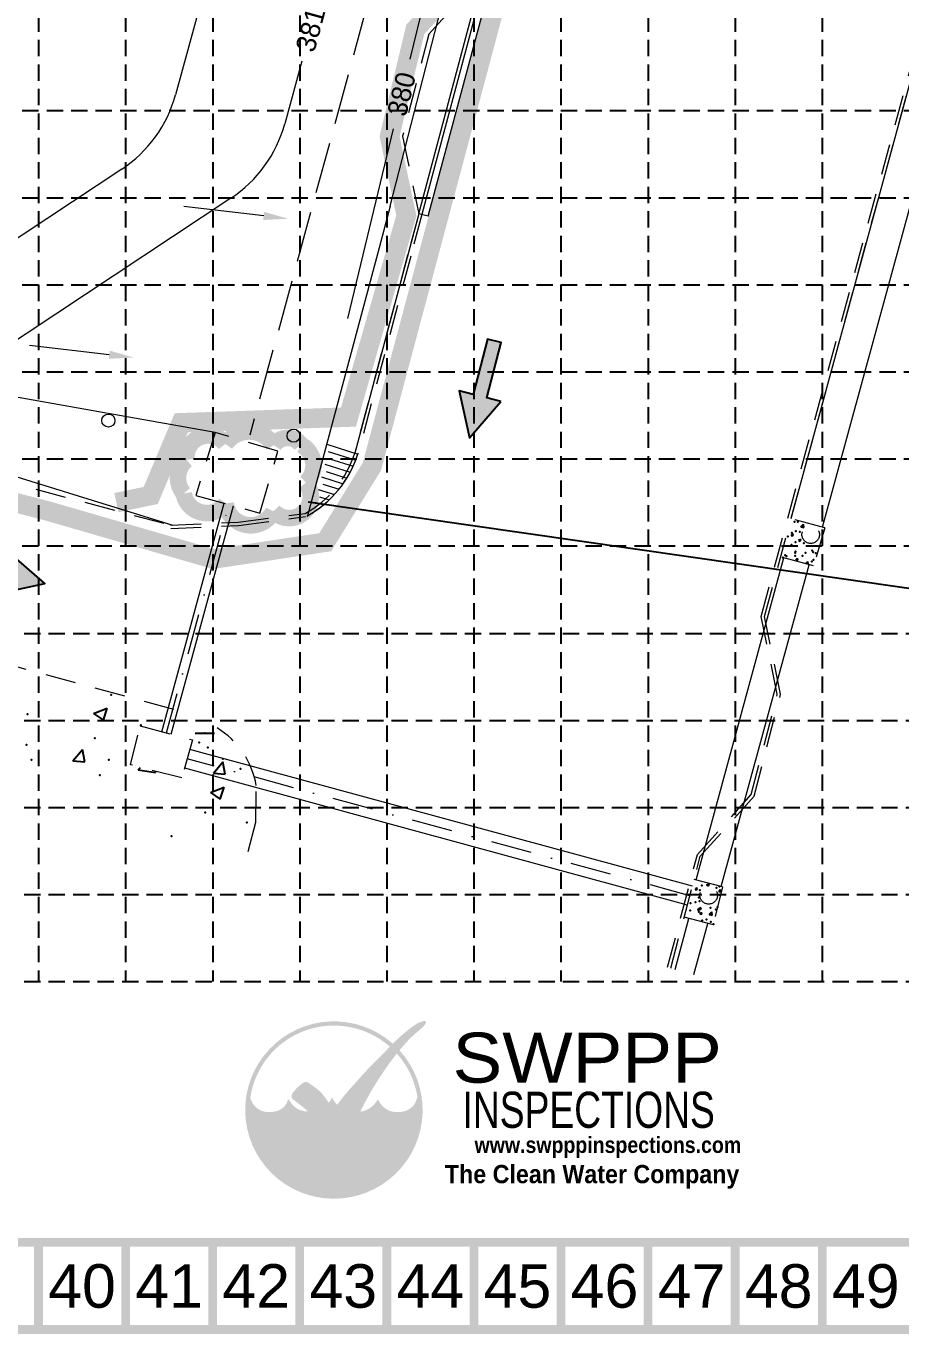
# Model space of a CAD drawing. Header units: feet. Extents: x 3681 to 4536, y 5858 to 6393.
# Drawn here: x 4213.2 to 4347.1, y 5858.1 to 6058.4 of the extents above; entities that cross this region are included whole.
import ezdxf
from ezdxf.enums import TextEntityAlignment as Align

# ---------------------------------------------------------------- set-up
doc = ezdxf.new("R2010")
doc.units = ezdxf.units.FT
doc.header["$MEASUREMENT"] = 0
for name, pattern in [('DGN Style 2', [7.80286178864948, 4.681717073189688, -3.121144715459792]), ('DGN Style 3', [10.924006504109272, 7.80286178864948, -3.121144715459792]), ('DGN Style 4', [12.492381723627817, 6.242289430919584, -3.121144715459792, 0.00780286178864948, -3.121144715459792]), ('HIDDEN', [0.375, 0.25, -0.125])]:
    doc.linetypes.add(name, pattern=pattern)
doc.layers.get('0').update_dxf_attribs({"lineweight": 0})
for name, color, linetype in [('arrrrrows', 252, 'Continuous'), ('BASE', 7, 'Continuous'), ('GRID', 254, 'HIDDEN'), ('LEGEND', 7, 'Continuous'), ('LOGO', 7, 'Continuous'), ('SILT FENCE', 200, 'Continuous')]:
    doc.layers.add(name, color=color, linetype=linetype)
for name, color, linetype, lineweight in [('Level 25', 7, 'Continuous', 0), ('Level 35', 7, 'Continuous', 0), ('Level 38', 7, 'Continuous', 0), ('Level 41', 7, 'Continuous', 0), ('LIMITS OF DISTURBANCE', 1, 'HIDDEN', 50), ('PC', 7, 'Continuous', 0), ('Proposed Contour Numbers', 7, 'Continuous', 0)]:
    doc.layers.add(name, color=color, linetype=linetype, lineweight=lineweight)
doc.styles.add('LOGO', font='', dxfattribs={"height": 25})
doc.styles.add('LOGO1', font='Rockeb.TTF', dxfattribs={"height": 25})
doc.styles.get("Standard").update_dxf_attribs({"font": 'ARIAL.TTF'})
doc.styles.add('Style-ENGINEERING', font='ENGINEERING.shx')
doc.styles.get('LOGO').set_extended_font_data('Rockwell', bold=True)

# ---------------------------------------------------------------- blocks, each defined once
blk = doc.blocks.new('A$C2CE27EB8')
at = {"layer": 'LOGO'}
h = blk.add_hatch(color=170, dxfattribs=at)
h.paths.add_polyline_path([(95.20861992706568, 59.81504070363519), (94.07369334172563, 60.98606272476661), (93.20989105467106, 61.99215020426902), (92.49474907468993, 62.93758486212084), (91.72606123329751, 64.11046033804814), (90.8898744552971, 65.57149512770093), (90.18182207053769, 66.94957151933932), (89.70416383342445, 67.91791408138363), (89.2234458290086, 68.92804492751497), (88.74702742547879, 69.9627933071099), (88.2822679910164, 71.00498846953622), (87.61511127851418, 72.55032519594693), (86.86670594156385, 74.41317764647602), (86.32491196267847, 75.8464669364829), (85.99417947002121, 76.7368961377664), (85.66793594230376, 77.62104547618901), (85.33886935236933, 78.50836135363193), (84.99966767295837, 79.40829017150634), (84.6430188769341, 80.33027833144138), (84.262821712392, 81.28146670362446), (83.85781802847987, 82.25977403249851), (83.42796044962097, 83.26081353123323), (82.97320160024219, 84.28019841286459), (82.49349410477816, 85.31354189049728), (81.98879058765306, 86.35645717721388), (81.45904367329786, 87.40455748609156), (80.90420598614173, 88.45345603023168), (80.32494880105287, 89.49856265825804), (79.72481799463594, 90.53447376130839), (79.1080780939842, 91.55558236594493), (78.47899362613998, 92.55628149887036), (77.84182911815833, 93.53096418669418), (77.20084909709203, 94.47402345611931), (76.56031809001661, 95.37985233372979), (75.9245006239803, 96.24284384621546), (75.29600721908173, 97.05951900913624), (74.67083236753024, 97.83491079374062), (74.04331655460737, 98.57618016014737), (73.40780026553784, 99.29048806855747), (72.75862398560503, 99.98499547911558), (72.1793484526429, 100.575858404515), (70.47289153210977, 100.568494646894), (68.5134819731129, 100.7704809104139), (66.91230834093403, 101.0750802794083), (65.81135303921337, 101.3341426457597), (64.71119866818253, 101.6476739509093), (63.63140311866027, 102.0156544650441), (62.05915515635797, 102.6424066675763), (60.07842272753896, 103.6699068674942), (58.25412977444239, 104.8564421282678), (56.63927229824913, 106.1541399392996), (55.21113329124228, 107.5514634970574), (53.97079602145686, 108.9689733489607), (52.91890984247175, 110.3178684588513), (52.07066288076476, 111.4855240149183), (51.38027484900749, 112.4564972889519), (51.03586780325031, 112.9376586029764), (50.72603403934727, 113.3605683685873), (50.44960616934668, 113.7204598281415), (50.20541680528731, 114.0125662240083), (49.99229855917338, 114.2321207985856), (49.809084043035, 114.3743567942487), (49.65391661365402, 114.4363274124933), (49.5221826068655, 114.4223656912385), (49.40857910325803, 114.3386246275119), (49.30780318342613, 114.1912572183365), (49.21455192796157, 113.9864164607432), (49.12352241745702, 113.7302553517541), (49.02941173250611, 113.4289268883987), (48.7759250414806, 112.5872023006982), (48.35059710869564, 111.3747263117334), (47.81714754202221, 110.2006988721537), (47.25892343048372, 109.1884784835494), (46.55964948912333, 108.1414053056127), (45.72698798959345, 107.0905348426951), (44.76604950624051, 106.058711746556), (43.68763672331033, 105.0730208157835), (42.48594105192342, 104.1387759535801), (41.18542137938994, 103.2746727304831), (39.80829360155622, 102.4956993653346), (38.37276280240076, 101.8144041642818), (36.89372032717574, 101.2438215045376), (35.33215200635232, 100.7776745677445), (33.65324493998332, 100.4122832231673), (31.82326734897742, 100.1443318105237), (29.82933389825894, 99.97223701926293), (27.76356815858026, 99.90422111723626), (25.71343668541022, 99.9471702578877), (23.77369154148118, 100.1070107251569), (21.98613133873914, 100.3918615830386), (20.3052719441971, 100.8156811456773), (18.68793543115953, 101.3918767572854), (17.07718847034903, 102.1399782903061), (15.46496805492279, 103.063576776523), (13.87120707690201, 104.1648637786191), (12.31774657481537, 105.4466015168376), (11.21002844370878, 106.5353245398866), (10.48556118833039, 107.3169003419497), (9.779946300448046, 108.1706879763211), (9.091635901870632, 109.1230325883329), (8.419082114381581, 110.2002793233679), (7.760737059771145, 111.428773326764), (7.115052859830939, 112.8348597438835), (6.480481636358491, 114.4448837200978), (5.855475511144959, 116.2851904007404, -0.5957293136125847), (166.6438216678439, 175.1367396979603), (167.9164323571008, 176.4356777410292), (168.9552358324404, 177.4869522000387), (170.0442564355926, 178.5779183185913, 37.93689005444305), (177.7058289826232, 171.0134741280829), (177.2714863263222, 170.491520946182), (176.3860161327716, 169.4146911069757), (175.4925541365715, 168.3141704989392), (174.6195357378247, 167.2244648089894, -0.1464490997537612), (198.4423599902821, 116.7301987880822), (198.0176922042765, 115.7411114493343), (197.6390368664142, 114.8180767077698), (197.2973744290111, 113.9565475623908), (196.9836853443626, 113.1519770121961), (196.5048014217077, 111.9298741414269), (195.9662184486442, 110.6758833059893), (195.3706916403876, 109.5381506272637), (194.6864941170138, 108.4816282985394), (193.9294514483781, 107.514287467796), (193.0950177334735, 106.606665741424), (192.1685963037035, 105.7215574019913), (191.1782398544647, 104.8803513496532), (190.1223148246545, 104.0835077173409), (189.009535408286, 103.3412741931452), (187.8495382998963, 102.6642404088408), (186.6415396046427, 102.0551571374424), (185.3867635519919, 101.5172422900283), (184.0864722830388, 101.0534494695478), (182.7449008752624, 100.6669801713075), (181.3564076434127, 100.3528907665657), (179.9364145249151, 100.1097636108741), (178.4903952459654, 99.93386345252702), (177.0186155145661, 99.82210335118782), (175.5426365566786, 99.78186704733241), (174.031062877385, 99.82100725639805), (172.4700050797078, 99.94879829555953), (170.8430124940019, 100.1751302947019), (169.1817513800052, 100.5059694411499), (167.5241041564564, 100.9472150835429), (165.9116581873923, 101.5036779997162), (164.3900492679395, 102.1764073333478), (162.9360756016436, 102.979030075971), (161.5475284874551, 103.9078889100349), (160.2105312116923, 104.9643755479361), (158.9099179795721, 106.1508139649586), (157.6688019462313, 107.4335286180835), (156.532737559502, 108.7566013178192), (155.5502930276703, 110.0583187377083), (154.7902080806239, 111.2345821460882), (154.2711876837807, 112.1398100411299), (153.9890702645257, 112.643823941767), (153.7366072574864, 113.0898248267713), (153.5088910579143, 113.4681090821376), (153.3010140611868, 113.7689730935002), (153.1080686626506, 113.9827132465999), (152.9255649298175, 114.1028256868893), (152.7506836188218, 114.1356055987507), (152.5810231579549, 114.0905479262927), (152.4141819755091, 113.9771476136279), (152.2477584997741, 113.804899604862), (152.0793511590464, 113.5832988441151), (151.9065583816141, 113.3218402754917), (151.7269785957583, 113.0300188430963), (151.538262428739, 112.7159904591367), (151.0549735276804, 111.9102342573232), (150.3624256347553, 110.8338517756439), (149.4575666021706, 109.6161752978375), (148.4975178456043, 108.5235431732789), (147.6236546356345, 107.6299207571), (146.65649223733, 106.7420057109738), (145.6029140320798, 105.8771291933182), (144.4470948580356, 105.0280235610048), (143.1828379578683, 104.1927524228066), (141.7750791716262, 103.3511755922696), (140.2065048930954, 102.5025607768547), (138.4577538122303, 101.7272413704164), (136.8506304059351, 101.2070239784409), (135.5951448572137, 100.8721417295218), (134.1745706367819, 100.5674157436836), (132.6348719967255, 100.3092029401128), (132.2787053165912, 99.4353157435321), (131.88292379207, 98.44098954822562), (131.436158300397, 97.30235522594432), (130.9413036668916, 96.028291063869), (130.4051125172691, 94.63657819342075), (129.8343374772185, 93.14499774585897), (129.2357311724541, 91.57133085274347), (128.616046228713, 89.93335864561686), (127.9820352716497, 88.24886225548812), (127.3404509269462, 86.53562281396466), (126.6978120755766, 84.81106276652054), (126.0597026190349, 83.09116981411353), (125.4314727141023, 81.39157297152735), (124.8184725175361, 79.72790125412973), (124.2260521861085, 78.11578367670768), (123.6595618765655, 76.57084925430365), (123.1243517456637, 75.10872700191669), (122.6257719501591, 73.74504593454787), (122.1670180661931, 72.4912172257408), (121.7426673474647, 71.34178068328151), (121.3451424670147, 70.2870582734322), (120.7639613101292, 68.7972390352545), (120.0496546642535, 67.16443784493822), (119.3123976078982, 65.74425945314022), (118.4949972512859, 64.4425841870924), (117.6221654546198, 63.26282337223995), (116.7140398665915, 62.19287788736153), (115.7617503166903, 61.1884766994383), (114.8164658908545, 60.28331490911057), (113.8565050157094, 59.46382836381633), (112.8669251126407, 58.726997597013), (111.8483876441574, 58.08134185319261), (110.7803966892893, 57.5146939833146), (109.6942649706234, 57.03167218316173), (108.3571767009726, 56.5362396645088), (106.8038728609677, 56.11730793186723), (105.3904011952773, 55.90186672742789), (104.0637420359526, 55.89150274348412), (102.7869401917023, 56.08436781328317), (101.5312572783423, 56.42565553995701), (100.0462058634612, 56.9279379650402), (98.75863792865448, 57.42650168806108), (97.4881895509534, 58.05381253724374), (96.33020872727593, 58.83565389332148)])
h.paths.add_polyline_path([(103.1600825765486, 111.2688724897855), (101.2154833940272, 114.6768879966677), (100.0487132690682, 117.1282727373818), (99.36062895480563, 115.3943663291249), (97.4758566524165, 112.2853005655869), (95.97351852070824, 110.5884500736595), (96.15217366016395, 110.2920965639929), (96.45558665199042, 109.790587985556), (96.73902394676315, 109.3293376317462), (97.00495446489822, 108.9095790388334), (97.25584712671025, 108.5325457432701), (97.49407733102453, 108.1986115439731), (97.72164639045786, 107.9047112898745), (97.94046209611952, 107.6469200924558), (98.15243223908965, 107.4213130631802), (98.35946461048388, 107.2239653134973), (98.56346700138192, 107.050951954895), (98.76634720286393, 106.8983480988292), (98.97001300605007, 106.7622288567563), (99.1760168276387, 106.6392300368059), (99.3844895868765, 106.5282302336823), (99.59520682855873, 106.4286687387687), (99.80794409755981, 106.3399848434253), (100.0224769387137, 106.2616178390145), (100.2385808968711, 106.1930070169184), (100.4560315168596, 106.1335916685014), (100.6746043435305, 106.0828110851241), (100.8939627027735, 106.0402353894937), (101.1133210447529, 106.0059580296204), (101.3317816006434, 105.9802032848547), (101.5484466016696, 105.9631954345359), (101.7624182790241, 105.9551587580121), (101.9727988638806, 105.9563175346273), (102.1786905874769, 105.9668960437255), (102.3791956810087, 105.9871185646529), (102.5737717413913, 106.0171719968607), (102.763297828531, 106.0570937202438), (102.9490083680571, 106.1068837348062), (103.1321377855493, 106.166542040535), (103.3139205066541, 106.2360686374378), (103.4955909569753, 106.3154635255155), (103.6783835621486, 106.4047267047602), (103.8635327478073, 106.5038581751901), (104.0520110953316, 106.6129513882249), (104.2437438094162, 106.732473601071), (104.4383942504728, 106.8629855223295), (104.6356257790135, 107.0050478606819), (104.8351017554637, 107.1592213247261), (105.0364855402786, 107.3260666231025), (105.2394404939196, 107.5061444644339), (105.4436299768531, 107.7000155573616), (105.6491101215847, 107.9084835780831), (105.8575081488007, 108.1333240731384), (105.9954415665334, 108.290586631517), (104.5661867606514, 109.5050753134587)], flags=17)
blk.add_hatch(color=240, dxfattribs=at).paths.add_polyline_path([(187.7048146419793, 194.509524663102), (189.7804245014636, 196.0903705584786), (191.5485997498718, 197.4081922000894), (193.0439611310462, 198.4933234566121), (194.3011293888294, 199.376098196725), (195.3547252670651, 200.0868502891097), (196.2393695095943, 200.6559136024433), (196.9896828602618, 201.1136220054067), (197.6402860629082, 201.4903093666757), (198.2213483574646, 201.8122912012677), (198.7452329682078, 202.0898096095315), (199.2198516155022, 202.3290883381529), (199.6531160197114, 202.5363511338161), (200.0529379012, 202.7178217432062), (200.4272289803316, 202.8797239130079), (200.7839009774702, 203.0282813899074), (201.1308656129804, 203.1697179205895), (201.4744167308991, 203.3090143729356), (201.8143766699554, 203.4461800996215), (202.1489498925498, 203.5799815745193), (202.4763408610866, 203.7091852715018), (202.7947540379664, 203.8325576644415), (203.1023938855919, 203.9488652272111), (203.3974648663643, 204.0568744336821), (203.6781714426857, 204.1553517577282), (203.9432791831773, 204.2433627106362), (204.1937980813377, 204.321168953354), (204.4312992368846, 204.3893311842434), (204.657353749536, 204.448410101666), (204.8735327190097, 204.4989664039839), (205.0814072450221, 204.5415607895604), (205.2825484272926, 204.5767539567568), (205.4785273655375, 204.6051066039339), (205.6705410848235, 204.62712335962), (205.8582903116062, 204.6430845729951), (206.0411016976886, 204.6532145234042), (206.2183018948745, 204.6577374901916), (206.3892175549672, 204.6568777527034), (206.5531753297714, 204.6508595902834), (206.7095018710897, 204.6399072822761), (206.8575238307253, 204.6242451080276), (206.996698791218, 204.6040412770457), (207.1270080580503, 204.5792397194941), (207.2485638674389, 204.5497282957007), (207.361478455603, 204.5153948659936), (207.46586405876, 204.4761272906997), (207.5618329131275, 204.4318134301458), (207.6494972549244, 204.3823411446612), (207.7289693203675, 204.3275982945726), (207.8003987519887, 204.2674166686598), (207.8640848175728, 204.2014037695111), (207.9203641912172, 204.1291110281689), (207.9695735470218, 204.0500898756736), (208.0120495590836, 203.9638917430656), (208.0481289015006, 203.8700680613873), (208.0781482483717, 203.7681702616798), (208.1024442737958, 203.6577497749824), (208.1212040208557, 203.5386383866536), (208.1340160085883, 203.4117892993125), (208.1403191250142, 203.2784360698935), (208.1395522581543, 203.1398122553326), (208.1311542960311, 202.9971514125644), (208.1145641266658, 202.8516870985238), (208.0892206380786, 202.704652870146), (208.0545627182923, 202.5572822843654), (208.0100479556054, 202.4102295029647), (207.9552087394241, 202.2618311071102), (207.8895961594326, 202.1098442828156), (207.8127613053139, 201.9520262160919), (207.7242552667531, 201.786134092955), (207.6236291334344, 201.6099250994154), (207.5104339950394, 201.4211564214883), (207.3842209412546, 201.2175852451857), (207.2444662520156, 200.997548148251), (207.0903469682703, 200.7616992753514), (206.9209653212188, 200.5112721628828), (206.7354235420644, 200.2475003472416), (206.5328238620068, 199.9716173648255), (206.3122685122466, 199.6848567520306), (206.0728597239849, 199.3884520452531), (205.8136997284232, 199.0836367808903), (205.5322261124647, 198.7697941907435), (205.2192178858236, 198.4389062882351), (204.8637894139156, 198.0811047821907), (204.4550550621575, 197.6865213814367), (203.9821291959652, 197.2452877948011), (203.4341261807549, 196.7475357311092), (202.8001603819434, 196.183396899189), (202.0693461649462, 195.5430030078657), (201.2357483284763, 194.8203235151982), (200.3132334044226, 194.0246788761712), (199.3206183579732, 193.1692272950028), (198.276720154312, 192.267126975909), (197.2003557586254, 191.3315361231079), (196.1103421361013, 190.3756129408147), (195.0254962519234, 189.4125156332476), (193.9646350712787, 188.4554024046232), (192.9423293351829, 187.5142726187707), (191.9561648879726, 186.5864902779666), (190.9994813498115, 185.6662605441007), (190.0656183408669, 184.7477885790623), (189.1479154813046, 183.8252795447391), (188.2397123912897, 182.8929386030214), (187.334348690988, 181.9449709157965), (186.4251640005659, 180.9755816449556), (185.5071256245146, 179.9806582870877), (184.5817116046269, 178.9628176775867), (183.6520276670253, 177.9263589865491), (182.7211795378294, 176.8755813840693), (181.7922729431584, 175.8147840402437), (180.8684136091338, 174.7482661251669), (179.9527072618748, 173.6803268089348), (179.0482596275015, 172.6152652616414), (178.1564167976876, 171.5549492523714), (177.2714863263091, 170.4915209461536), (176.3860161327989, 169.4146911070067), (175.4925541365856, 168.3141704989488), (174.5836482571008, 167.1796698859972), (173.6518464137739, 166.0009000321697), (172.6896965260353, 164.767571701484), (171.689746513317, 163.4693956579575), (170.6473538547366, 162.0999189857098), (169.5691142681781, 160.6680340492654), (168.4644330312126, 159.1864695332496), (167.3427154214119, 157.6679541222867), (166.2133667163466, 156.1252165010043), (165.0857921935894, 154.5709853540267), (163.969397130712, 153.0179893659789), (162.8735868052854, 151.4789572214878), (161.8052128185641, 149.9630650778626), (160.7609120665302, 148.4652789831551), (159.734767768849, 146.9770124581011), (158.7208631451849, 145.4896790234369), (157.7132814152033, 143.9946921998989), (156.7061057985684, 142.4834655082223), (155.6934195149456, 140.947412469143), (154.6693057839989, 139.3779466033981), (153.6302805834284, 137.7701013900341), (152.582590923068, 136.1333901413377), (151.534916570788, 134.4809461279067), (150.4959372944581, 132.8259026203385), (149.4743328619466, 131.1813928892306), (148.4787830411237, 129.5605502051803), (147.5179675998593, 127.9765078387849), (146.6005663060209, 126.4423990606424), (145.7323958355828, 124.9671911833274), (144.9078204969287, 123.5431876873217), (144.1183415065461, 122.1585260950852), (143.3554600809234, 120.8013439290778), (142.6106774365471, 119.4597787117588), (141.8754947899042, 118.1219679655878), (141.1414133574845, 116.7760492130245), (140.399934355773, 115.4101599765285), (139.6458964651051, 114.0178254719557), (138.8874882212031, 112.6141216887473), (138.1362356236355, 111.2195123097432), (137.4036646719719, 109.85446101778), (136.7013013657802, 108.5394314956969), (136.0406717046303, 107.2948874263312), (135.4333016880914, 106.1412924925216), (134.8907173157304, 105.0991103771075), (134.4197912244554, 104.1794548267756), (134.0087826005188, 103.3560398436201), (133.6412972675125, 102.593229493584), (133.3009410490245, 101.8553878426111), (132.9713197686465, 101.106878956645), (132.6360392499691, 100.3120669016283), (132.2787053165839, 99.43531574350573), (131.8829237920791, 98.44098954822005), (131.4361583003988, 97.30235522595842), (130.9413036668943, 96.02829106388322), (130.4051125172682, 94.6365781933979), (129.8343374772253, 93.14499774590911), (129.2357311724691, 91.57133085282089), (128.6160462287025, 89.93335864553978), (127.9820352716301, 88.24886225546845), (127.3404509269558, 86.53562281401321), (126.697812075558, 84.8110627665119), (126.0597026190167, 83.09116981403099), (125.4314727140913, 81.3915729715709), (124.8184725175361, 79.72790125412973), (124.2260521861085, 78.11578367670768), (123.6595618765655, 76.57084925430365), (123.1243517456637, 75.10872700191669), (122.6257719501591, 73.74504593454787), (122.1670180661945, 72.49121722574637), (121.7426673474565, 71.34178068327037), (121.3451424670175, 70.28705827342958), (120.9668660979487, 69.31737196253289), (120.600260913322, 68.4230437168901), (120.2377495862102, 67.59439550280979), (119.8717547896854, 66.82174928660197), (119.4946991968186, 66.09542703457521), (119.100619253546, 65.40701144056834), (118.6900064972551, 64.75312810853382), (118.2649662381959, 64.13166336995482), (117.8276037866199, 63.54050355631216), (117.3800244527765, 62.97753499908833), (116.9243335469168, 62.44064402976539), (116.4626363792918, 61.92771697982482), (115.9970382601514, 61.43664018074935), (115.5290878742221, 60.96568962370975), (115.0581074041306, 60.51469993863032), (114.5828624069804, 60.08389541512622), (114.1021184398742, 59.67350034281048), (113.614641059914, 59.28373901129817), (113.1191958242025, 58.91483571020274), (112.6145482898437, 58.5670147291388), (112.0994640139397, 58.24050035771927), (111.5734379997411, 57.93546081401144), (111.0388830350907, 57.65184002989054), (110.4989413539788, 57.38952586568359), (109.9567551903992, 57.14840618171922), (109.4154667783396, 56.92836883832422), (108.8782183517924, 56.72930169582571), (108.3481521447475, 56.55109261455254), (107.8284103911983, 56.39362945483128), (107.3214245850222, 56.25689352671679), (106.8267832596512, 56.1412399391719), (106.3433642084074, 56.04711725088589), (105.8700452246098, 55.97497402054898), (105.4057041015803, 55.92525880685082), (104.9492186326397, 55.89842016848081), (104.4994666111079, 55.8949066641286), (104.0553258303053, 55.91516685248484), (103.6156927809511, 55.95918204017971), (103.1795387433517, 56.02506452561272), (102.7458536952136, 56.11045935512448), (102.3136276142427, 56.21301157505548), (101.881850478142, 56.33036623174689), (101.4495122646194, 56.46016837153888), (101.0156029513787, 56.60006304077262), (100.5791125161254, 56.74769528578815), (100.1394985327602, 56.90145775930034), (99.69808895996357, 57.06273353951883), (99.25667935261117, 57.23365331102787), (98.81706526557946, 57.41634775841032), (98.381042253744, 57.61294756625068), (97.95040587198037, 57.82558341913204), (97.52695167516413, 58.05638600163786), (97.11247521817268, 58.30748599835306), (96.70832316859969, 58.58035993550163), (96.3140466449272, 58.87386770587557), (95.92874787835717, 59.18621504390967), (95.55152910008928, 59.51560768403601), (95.18149254132368, 59.86025136068929), (94.81774043326277, 60.21835180830283), (94.4593750071067, 60.58811476130973), (94.10549849405652, 60.96774595414479), (93.7547642322761, 61.35752571887235), (93.40402998777245, 61.76603277808783), (93.0497046335172, 62.20392045201629), (92.68819704248153, 62.68184206088529), (92.31591608763574, 63.21045092492056), (91.92927064194919, 63.80040036434889), (91.52466957839442, 64.46234369939691), (91.09852176994127, 65.20693425028946), (90.64906117209921, 66.0401879921086), (90.18182207052996, 66.94957151935), (89.70416383343581, 67.91791408136442), (89.22344582901724, 68.92804492750133), (88.74702742547697, 69.96279330711252), (88.28226799101367, 71.0049884695469), (87.83652689383052, 72.03745966415568), (87.41716350212755, 73.04303614028947), (87.0290919515428, 74.00898333933947), (86.66744544745416, 74.94031147086218), (86.3249119626762, 75.84646693645607), (85.99417947002257, 76.73689613771978), (85.66793594230876, 77.62104547625029), (85.33886935234796, 78.50836135364659), (84.9996676729561, 79.4082901715069), (84.64301887694683, 80.33027833142819), (84.26282171240291, 81.28146670359058), (83.85781802848487, 82.25977403249647), (83.42796044962188, 83.26081353122856), (82.97320160024174, 84.28019841287221), (82.49349410477453, 85.31354189051046), (81.98879058764896, 86.35645717722605), (81.45904367329376, 87.40455748610316), (80.9042059861381, 88.4534560302261), (80.32494880104969, 89.49856265827168), (79.72481799464776, 90.53447376129327), (79.1080780939933, 91.55558236593993), (78.47899362614316, 92.55628149885922), (77.84182911815833, 93.5309641866993), (77.20084909709749, 94.47402345610817), (76.56031809001843, 95.37985233373286), (75.92450062398166, 96.24284384622251), (75.29600721907809, 97.05951900914283), (74.67083236753206, 97.8349107937346), (74.04331655459919, 98.57618016015601), (73.40780026553784, 99.29048806856667), (72.75862398560321, 99.98499547912479), (72.09012820005319, 100.6668633519893), (71.39665339414341, 101.343252647319), (70.67254005313043, 102.021324325273), (69.91392969707113, 102.7067147582129), (69.12416798522281, 103.3989619673158), (68.30840161164042, 104.0960793859606), (67.4717772703807, 104.7960804475289), (66.61944165549994, 105.4969785854004), (65.75654146105308, 106.1967872329533), (64.88822338109821, 106.8935198235694), (64.01963410969074, 107.5851897906265), (63.15630766180766, 108.2692418814186), (62.30532733611744, 108.9408460988798), (61.4741637522061, 109.5946037598579), (60.67028752966144, 110.2251161812003), (59.90116928807083, 110.8269846797538), (59.17427964702347, 111.3948105723649), (58.49708922610535, 111.9231951758828), (57.87706864490565, 112.4067398071527), (57.31958303998363, 112.8418987524752), (56.82157561578697, 113.2325381759612), (56.37788409373525, 113.5843772111726), (55.98334619524849, 113.903134991673), (55.63279964174581, 114.1945306510252), (55.32108215464768, 114.4642833227916), (55.04303145537278, 114.7181121405345), (54.7934852653425, 114.9617362378186), (54.56801076364081, 115.2002019084597), (54.36509296002077, 115.4358640872892), (54.18394632190211, 115.670404869395), (54.02378531670365, 115.9055063498625), (53.88382441184331, 116.1428506237788), (53.76327807474036, 116.3841197862304), (53.66136077281499, 116.6309959323027), (53.57728697348375, 116.8851611570823), (53.51032724787819, 117.1477368572943), (53.45997658196939, 117.4176016362134), (53.4257860654443, 117.693073398754), (53.407306787984, 117.9724700498292), (53.40408983927318, 118.2541094943534), (53.4156863089961, 118.5363096372396), (53.44164728683654, 118.8173883834016), (53.4815238624783, 119.0956636377526), (53.53531602152316, 119.3703504242975), (53.6048193332449, 119.6442522434052), (53.69227826283577, 119.9210697145344), (53.79993727548708, 120.204503457144), (53.93004083639198, 120.4982540906934), (54.08483341074134, 120.8060222346421), (54.26655946372739, 121.1315085084492), (54.47746346054191, 121.4784135315738), (54.71934486946975, 121.8496447218502), (54.99222317116619, 122.2449366906101), (55.29567284937866, 122.6632308475635), (55.62926838785461, 123.1034686024155), (55.99258427034283, 123.5645913648756), (56.38519498058986, 124.0455405446506), (56.80667500234358, 124.5452575514488), (57.25659881935371, 125.0626837949773), (57.73408033393389, 125.5962433397242), (58.2363911226762, 126.1422908692992), (58.76034218073892, 126.6966637220941), (59.30274450328125, 127.2551992364982), (59.86040908546283, 127.8137347509023), (60.43014692244196, 128.3681076036967), (61.00876900937692, 128.9141551332722), (61.59308634142826, 129.4477146780187), (62.17949142090538, 129.9648418807091), (62.76270277871618, 130.4624656016407), (63.3370204529233, 130.9377330054939), (63.89674448158712, 131.3877912569474), (64.4361749027662, 131.8097875206818), (64.94961175452408, 132.2008689613767), (65.43135507491888, 132.5581827437113), (65.87570490201233, 132.8788760323656), (66.27877164152505, 133.1610947864666), (66.64390716982098, 133.4069801429335), (66.97627373092655, 133.6196720331317), (67.28103356886459, 133.8023103884283), (67.56334892766063, 133.9580351401896), (67.82838205134021, 134.0899862197809), (68.08129518392752, 134.20130355857), (68.32725056944673, 134.2951270879211), (68.57055007504096, 134.3740360374171), (68.81205406031404, 134.4383668294987), (69.05176250798831, 134.4878951848194), (69.28967540078838, 134.5223968240351), (69.52579272143385, 134.5416474678017), (69.7601144526484, 134.5454228367734), (69.9926405771539, 134.5334986516054), (70.22337107767225, 134.5056506329528), (70.45253038632472, 134.4618974690503), (70.68124073282843, 134.4032297184463), (70.91084879629761, 134.3308809072676), (71.1427012558479, 134.2460845616417), (71.37814479059352, 134.1500742076971), (71.61852607965193, 134.0440833715609), (71.865191802136, 133.9293455793603), (72.11948863716134, 133.8070943572229), (72.38339919420878, 133.6775539759352), (72.6614498042145, 133.5369116849248), (72.95880272848217, 133.3803454782757), (73.280620228315, 133.2030333500743), (73.63206456501575, 133.0001532944067), (74.01829799988491, 132.7668833053585), (74.44448279422659, 132.4984013770147), (74.91578120934264, 132.1898855034613), (75.43558748662326, 131.8381109896383), (76.00022378780659, 131.4462423838967), (76.6042442547182, 131.0190415454422), (77.24220302918275, 130.5612703334806), (77.90865425302718, 130.0776906072166), (78.59815206807525, 129.5730642258555), (79.30525061615299, 129.0521530486036), (80.02450403908688, 128.5197189346651), (80.75079531734218, 127.9796006328077), (81.48032278595429, 127.4319444500463), (82.20961361860009, 126.8759735829591), (82.93519498895466, 126.3109112281206), (83.65359407069582, 125.7359805821086), (84.36133803749908, 125.1504048414999), (85.05495406304044, 124.553407202872), (85.73096932099725, 123.9442108628011), (86.38685401001067, 123.3220836974457), (87.02385042859441, 122.6864723012862), (87.64414390022466, 122.0368679483876), (88.24991974838031, 121.3727619128117), (88.84336329653843, 120.6936454686211), (89.42665986817792, 119.9990098898795), (90.00199478677678, 119.2883464506499), (90.57155337581162, 118.5611464249961), (91.13655821125076, 117.8180512049465), (91.69438087902063, 117.0643026544008), (92.24143021753525, 116.3062927552268), (92.77411506521048, 115.5504134892902), (93.28884426046079, 114.803056838458), (93.78202664170294, 114.0706147845968), (94.25007104735005, 113.359479309573), (94.68938631581796, 112.6760423952538), (95.09739129917807, 112.0258362825929), (95.47554490412404, 111.4109542488997), (95.82631605100687, 110.8326298305716), (96.15217366017487, 110.2920965640036), (96.45558665198087, 109.7905879855925), (96.73902394677134, 109.3293376317366), (97.00495446489913, 108.9095790388309), (97.25584712671207, 108.5325457432722), (97.49407733101953, 108.1986115439701), (97.72164639045604, 107.9047112898761), (97.94046209611633, 107.6469200924579), (98.15243223909374, 107.4213130631786), (98.35946461048252, 107.2239653135038), (98.56346700137556, 107.0509519548996), (98.76634720286756, 106.8983480988296), (98.97001300605143, 106.7622288567594), (99.17601682764507, 106.6392300368054), (99.3844895868674, 106.5282302336859), (99.59520682855873, 106.4286687387682), (99.80794409756209, 106.3399848434218), (100.0224769387191, 106.2616178390156), (100.2385808968716, 106.1930070169175), (100.456031516861, 106.1335916684968), (100.6746043435305, 106.0828110851227), (100.8939627027803, 106.0402353894921), (101.1133210447524, 106.0059580296204), (101.3317816006484, 105.9802032848537), (101.5484466016683, 105.9631954345364), (101.7624182790132, 105.9551587580121), (101.9727988638847, 105.9563175346273), (102.1786905874833, 105.966896043726), (102.3791956810096, 105.9871185646533), (102.5737717414013, 106.0171719968633), (102.7632978285424, 106.0570937202468), (102.9490083680498, 106.1068837348031), (103.1321377855461, 106.166542040534), (103.3139205066491, 106.2360686374374), (103.495590956979, 106.3154635255145), (103.6783835621541, 106.4047267047641), (103.8635327477959, 106.503858175188), (104.0520110953294, 106.6129513882233), (104.2437438094044, 106.7324736010638), (104.4383942504801, 106.8629855223397), (104.6356257790117, 107.0050478606839), (104.8351017554583, 107.1592213247261), (105.0364855402754, 107.3260666230989), (105.2394404939223, 107.5061444644323), (105.443629976854, 107.7000155573589), (105.6491101215797, 107.9084835780876), (105.8575081488043, 108.1333240731445), (106.0708440512844, 108.3765555566329), (106.2911378217764, 108.6401965426561), (106.5204094530354, 108.9262655453178), (106.7606789378192, 109.2367810787217), (107.0139662688821, 109.5737616569719), (107.2822914389812, 109.9392257941706), (107.5675622219333, 110.3347060658429), (107.8712375157916, 110.7597912931884), (108.1946639996731, 111.2135843588286), (108.5391883526922, 111.6951881453839), (108.9061572539645, 112.2037055354747), (109.2969173826041, 112.7382394117216), (109.7128154177276, 113.2978926567456), (110.1551980384488, 113.8817681531656), (110.6251423968533, 114.4892783247008), (111.1226475369067, 115.1210737594484), (111.6474429755431, 115.7781145866052), (112.1992582296975, 116.4613609353667), (112.7778228163043, 117.1717729349261), (113.3828662522988, 117.9103107144809), (114.014118054617, 118.6779344032261), (114.6713077401919, 119.4756041303567), (115.3544871048175, 120.3040429280485), (116.0649970597228, 121.1630254404026), (116.8045007949945, 122.0520892145008), (117.574661500721, 122.9707717974248), (118.3771423669896, 123.9186107362555), (119.2136065838881, 124.8951435780756), (120.0857173415025, 125.8999078699668), (120.9951378299215, 126.93244115901), (121.9416939557273, 127.9911724132365), (122.9178624914839, 129.0700962844777), (123.9142829262532, 130.162098845514), (124.9215947490943, 131.2600661691266), (125.930437449068, 132.3568843280965), (126.9314505152342, 133.4454393952034), (127.915273436653, 134.5186174432291), (128.8725457023843, 135.5693045449538), (129.7966142813939, 136.5925212813079), (130.6916560622708, 137.5918262658189), (131.5645554135072, 138.5729126201641), (132.4221967035951, 139.5414734660212), (133.2714643010299, 140.5032019250679), (134.1192425743047, 141.4637911189808), (134.9724158919112, 142.4289341694367), (135.8378686223446, 143.4043241981154), (136.7217362908027, 144.3949010414499), (137.6271590493093, 145.4025913949079), (138.5565282065922, 146.4285686687174), (139.5122350713818, 147.4740062731036), (140.496670952406, 148.5400776182927), (141.5122271583932, 149.6279561145113), (142.5612949980737, 150.7388151719847), (143.6462657801749, 151.8738282009393), (144.767548903696, 153.032660410027), (145.9176261287084, 154.2089442015978), (147.0869973055555, 155.394803776427), (148.2661622845799, 156.58236333529), (149.4456209161217, 157.7637470789629), (150.615873050524, 158.9310792082217), (151.7674185381293, 160.0764839238401), (152.8907572292792, 161.192085426595), (153.9788234169291, 162.2723254413955), (155.0342891644914, 163.3209157896874), (156.0622609779939, 164.3438858170504), (157.0678453634605, 165.3472648690639), (158.0561488269186, 166.3370822913088), (159.0322778743948, 167.3193674293641), (160.0013390119143, 168.3001496288093), (160.9684387455045, 169.2854582352256), (161.9381129347771, 170.2802142992554), (162.9126148536952, 171.2849056918013), (163.8936271298053, 172.2989119888294), (164.8828323906564, 173.3216127663056), (165.8819132637964, 174.3523876001972), (166.8925523767739, 175.3906160664687), (167.9164323571363, 176.4356777410879), (168.9552358324322, 177.4869522000195), (170.0097291223933, 178.5433293229784), (171.0770133154811, 179.6017402046701), (172.1532731923412, 180.6586262435466), (173.2346935336182, 181.71042883806), (174.3174591199581, 182.7535893866656), (175.3977547320055, 183.7845492878142), (176.4717651504056, 184.7997499399595), (177.5356751558033, 185.795632741554), (178.5905119128956, 186.772290076039), (179.6566721225759, 187.7444182668122), (180.7593948697909, 188.7303646222587), (181.9239192394857, 189.7484764507655), (183.1754843166063, 190.8171010607174), (184.5393291860987, 191.9545857604998), (186.0406929329074, 193.1792778584994)])
for s, height, style, width, p in [('SWPPP', 57.60925966067344, 'LOGO1', 1.115, (238.8026452088648, 133.7406876224695)), ('INSPECTIONS', 41.63775, 'LOGO1', 0.77, (250.3275894484327, 81.67609113344804)), ('www.swpppinspections.com', 18.66904619113898, 'LOGO', 0.9, (264.2070487288779, 52.73259751457726))]:
    blk.add_text(s, height=height, dxfattribs=dict(at, style=style, width=width)).set_placement(p)
at = {"layer": 'LOGO', "color": 170, "style": 'LOGO', "width": 0.95}
blk.add_text('The Clean Water Company', height=21.0777337872006, dxfattribs=at).set_placement((229.9806650566597, 17.86077581182008))
blk = doc.blocks.new('ARROW')
blk.add_lwpolyline([(-67.00679329302966, -25.35842018353742), (-59.3270347441985, -25.41938721699262), (-59.57091179542658, -56.1384215279777), (-51.89114823905948, -56.19938584448118), (-51.64727869913713, -25.48035696739953), (-43.96752265407486, -25.54132400085473), (-55.30425519266737, -2.410587189246144), (-67.00678578172392, -25.35840795725562)], close=True)
at = {"color": 254}
for points in [[(-43.96751955730906, -25.54132267721434), (-67.00679354271597, -25.35841771446121), (-55.30425158724847, -2.410596210431322), (-67.00679354271597, -25.35841771446121)], [(-59.57090883123692, -56.13841801592571), (-51.89115083610795, -56.19938633684342), (-59.32703554756517, -25.41938603537892), (-51.64727755243712, -25.48035435629663)]]:
    blk.add_solid(points, dxfattribs=at)

msp = doc.modelspace()

# ---------------------------------------------------------------- linework, layer by layer
at = {"color": 0, "linetype": 'ByBlock', "lineweight": -2}
for p, q in [((4330.351070332879, 5980.369334752858), (4330.592115686512, 5980.656601419028)), ((4330.351072470805, 5980.369335623871), (4330.649930880232, 5980.343188901046)), ((4330.653768145739, 5980.339769781834), (4330.595955336486, 5980.65318320627)), ((4331.825631417392, 5981.660289366192), (4332.215073894549, 5982.066172116485)), ((4331.825631190693, 5981.660290360845), (4332.270314960978, 5981.591324104999)), ((4332.274200285376, 5981.587881262637), (4332.218959363044, 5982.062730312111)), ((4331.448662147606, 5979.641431117902), (4331.798754807543, 5979.775819098982)), ((4331.448664296681, 5979.641429867504), (4331.697375568448, 5979.473671996463)), ((4331.701222378874, 5979.470275427456), (4331.802603999857, 5979.77242119105)), ((4331.044827002294, 5976.60837408391), (4331.285872355927, 5976.895640750081)), ((4331.04482913887, 5976.60837495537), (4331.343687548298, 5976.582228232545)), ((4331.34752187674, 5976.57880858042), (4331.289709067485, 5976.892222004857)), ((4332.584357460197, 5976.061977292101), (4332.877969411804, 5976.367984041307)), ((4332.92689979256, 5975.977298971566), (4332.881850333963, 5976.364542552799)), ((4223.525421725026, 5953.075772757589), (4225.625977684644, 5953.882100644066)), ((4223.52542175112, 5953.075772765003), (4225.017689381719, 5952.069225538757)), ((4225.017684145425, 5952.069157138287), (4225.625973871322, 5953.882031719851)), ((4239.061055339121, 5950.081493241107, -6.840599999999995), (4242.061055339121, 5950.081493241107, -6.840599999999995)), ((4220.368877479159, 5945.850780724153), (4221.815149600954, 5947.57438072117)), ((4222.162021316743, 5945.693832935433), (4221.81514446122, 5947.574313482052)), ((4220.368877482193, 5945.850780748668), (4222.162027938758, 5945.693900411722)), ((4230.349349943376, 5944.484325632453), (4230.689621689962, 5944.838961914966)), ((4230.349349948622, 5944.484325659741), (4233.017452570332, 5944.070528124677)), ((4233.017438893005, 5944.07046642552), (4232.99698492931, 5944.24628798694)), ((4241.886682957182, 5943.968216674674), (4243.332955078977, 5945.691816671691)), ((4243.679825154163, 5943.811251988775), (4243.332948298639, 5945.691732535393)), ((4241.886682960977, 5943.968216705316), (4243.679833417542, 5943.811336368371)), ((4241.432633288578, 5940.997206037629), (4243.533189248196, 5941.803533924105)), ((4241.432633318306, 5940.997206050032), (4242.924900948905, 5939.990658823785)), ((4242.924886082159, 5939.990576435102), (4243.533175808056, 5941.803451016665)), ((4315.653313983068, 5926.151249443023), (4315.8943593367, 5926.438516109192)), ((4315.653316099869, 5926.15125031361), (4315.952174509296, 5926.125103590785)), ((4315.955969633745, 5926.121696198384), (4315.898156824491, 5926.43510962282)), ((4317.401124187167, 5926.867833496649), (4317.751216847103, 5927.002221477727)), ((4317.401126323368, 5926.867832261728), (4317.649837595135, 5926.700074390686)), ((4317.653643220006, 5926.696688899793), (4317.755024840989, 5926.998834663387)), ((4319.239614896072, 5925.837488768109), (4319.480660249705, 5926.124755434279)), ((4319.542270273316, 5925.807932707276), (4319.484457464062, 5926.121346131712)), ((4319.239617012999, 5925.83748963972), (4319.538475422426, 5925.811342916894)), ((4316.184547528523, 5923.242083270367), (4316.534640188458, 5923.376471251447)), ((4316.184549663761, 5923.242082036496), (4316.433260935527, 5923.074324165455)), ((4316.347070652482, 5922.390288774075), (4316.588116006114, 5922.677555440244)), ((4316.347072767934, 5922.39028964511), (4316.645931177361, 5922.364142922285)), ((4316.43706373322, 5923.070939632379), (4316.538445354202, 5923.373085395973)), ((4316.649723364744, 5922.36073499697), (4316.59191055549, 5922.674148421406)), ((4317.772661134692, 5922.290600825811), (4318.162103611848, 5922.696483576105)), ((4317.772660912281, 5922.290601819049), (4318.217344682567, 5922.221635563204)), ((4318.221182970838, 5922.218209529457), (4318.165942048506, 5922.693058578931))]:
    msp.add_line(p, q, dxfattribs=at)
at = {"color": 7, "lineweight": -3}
msp.add_lwpolyline([(4256.398942283271, 5985.495023671985), (4364.348650971649, 5969.982224188024)], dxfattribs=at)
at = {"color": 0, "linetype": 'ByBlock', "lineweight": -2}
for p in [(4330.841252502045, 5982.43635973552), (4331.369853296606, 5982.453678734191), (4329.834869957671, 5980.186056186134), (4330.423991087351, 5980.739867428123), (4331.069493497334, 5981.009022110591), (4331.675690224835, 5980.904656745801), (4330.360342537625, 5978.932598186389), (4331.008694220747, 5979.344552841434), (4332.254002222849, 5979.181903213531), (4329.044994850414, 5976.960539626978), (4329.40142125118, 5977.357157712698), (4329.628433323735, 5977.202737261484), (4330.938654535637, 5977.209844654119), (4330.947894944162, 5977.680083572279), (4331.016294124775, 5977.91600786446), (4332.070533432042, 5977.244383354026), (4332.544364170448, 5977.703262173146), (4333.484030080963, 5976.390495821143), (4333.544829357549, 5978.054965090299), (4333.685406305637, 5977.80323350579), (4333.742439842765, 5976.605428085771), (4334.096406419114, 5977.625570576341), (4226.208668178914, 5955.958550969555), (4213.404856029357, 5953.002358932901), (4230.731324816355, 5951.31110792131), (4240.561055339121, 5950.081493241107, -6.840599999999995), (4213.235739736084, 5948.307958451341), (4223.695694078103, 5949.321160009875), (4239.710367163277, 5948.644513857843), (4240.997068195973, 5947.892293291088), (4243.331434143196, 5946.148929178665), (4214.006456836527, 5945.968059099306), (4225.843872519396, 5945.971735354616), (4246.035803006873, 5944.614766795242), (4224.459281206944, 5943.664363109755), (4240.632272536457, 5937.905477676148), (4246.988290093018, 5936.414343843385), (4235.439348019931, 5934.316577822194), (4316.670198032197, 5926.725248932182), (4317.491350982976, 5926.869450273338), (4318.908733344524, 5926.3788850363), (4319.33931021306, 5926.612474573511), (4314.930831042242, 5924.04846021189), (4315.675439616408, 5924.183704666541), (4316.176003295765, 5924.897391713926), (4316.280750404808, 5924.362362802708), (4316.341549681395, 5926.026832071865), (4319.321362118472, 5925.311486058744), (4314.860655608553, 5922.925333154514), (4316.112354746038, 5923.090122472192), (4316.128906714558, 5922.950626124515), (4316.219951128222, 5922.697893533551), (4318.006014431261, 5923.339427499333), (4318.787134791351, 5923.049946497987), (4319.044837561268, 5923.451151036176), (4316.690666744052, 5921.367368939922), (4317.370878167629, 5921.515953552017), (4318.038455016896, 5921.200847486791), (4318.425117474895, 5920.844329041583)]:
    msp.add_point(p, dxfattribs=at)
at = {"layer": 'BASE', "const_width": 1.333333333332121}
for points in [[(3681.75600347963, 5858.749137308861), (4535.089336812187, 5858.749137308861), (4535.089336812187, 6392.08247064171), (3681.75600347963, 6392.08247064171)], [(3695.089336812951, 5872.082470642183), (4521.756003478866, 5872.082470642183), (4521.756003478866, 6378.749137308389), (3695.089336812951, 6378.749137308389)]]:
    msp.add_lwpolyline(points, close=True, dxfattribs=at)
for points in [[(4215.089336812478, 5858.749137308861), (4215.089336812478, 5872.082470642183)], [(4228.422670145799, 5858.749137308861), (4228.422670145799, 5872.082470642183)], [(4241.75600347912, 5858.749137308861), (4241.75600347912, 5872.082470642183)], [(4255.089336812442, 5858.749137308861), (4255.089336812442, 5872.082470642183)], [(4268.422670145763, 5858.749137308861), (4268.422670145763, 5872.082470642183)], [(4281.756003479084, 5858.749137308861), (4281.756003479084, 5872.082470642183)], [(4295.089336812405, 5858.749137308861), (4295.089336812405, 5872.082470642183)], [(4308.422670145726, 5858.749137308861), (4308.422670145726, 5872.082470642183)], [(4321.756003479048, 5858.749137308861), (4321.756003479048, 5872.082470642183)], [(4335.089336812369, 5858.749137308861), (4335.089336812369, 5872.082470642183)]]:
    msp.add_lwpolyline(points, dxfattribs=at)
at = {"layer": 'GRID', "linetype": 'HIDDEN', "ltscale": 10}
for p, q in [((4215.089336812478, 6378.749137308389), (4215.089336812478, 5912.023582068916)), ((4228.422670145799, 6378.749137308389), (4228.422670145799, 5912.023582068916)), ((4241.75600347912, 6378.749137308389), (4241.75600347912, 5912.023582068916)), ((4255.089336812442, 6378.749137308389), (4255.089336812442, 5912.023582068916)), ((4268.422670145763, 6378.749137308389), (4268.422670145763, 5912.023582068916)), ((4281.756003479084, 6378.749137308389), (4281.756003479084, 5912.023582068916)), ((4295.089336812405, 6378.749137308389), (4295.089336812405, 5912.023582068916)), ((4308.422670145726, 6378.749137308389), (4308.422670145726, 5912.023582068916)), ((4321.756003479048, 6378.749137308389), (4321.756003479048, 5912.023582068916)), ((4335.089336812369, 6378.749137308389), (4335.089336812369, 5912.023582068916)), ((3695.089336812951, 6045.415803975358), (4521.756003478866, 6045.415803975358)), ((3695.089336812951, 6032.082470642037), (4521.756003478866, 6032.082470642037)), ((3695.089336812951, 6018.749137308716), (4521.756003478866, 6018.749137308716)), ((3695.089336812951, 6005.415803975395), (4521.756003478866, 6005.415803975395)), ((3695.089336812951, 5992.082470642074), (4521.756003478866, 5992.082470642074)), ((3695.089336812951, 5978.749137308752), (4521.756003478866, 5978.749137308752)), ((3695.388284074318, 5965.356915402201), (4522.054950740233, 5965.356915402201)), ((3695.388284074318, 5952.023582068879), (4522.054950740233, 5952.023582068879)), ((3695.388284074318, 5938.690248735558), (4522.054950740233, 5938.690248735558)), ((3695.388284074318, 5925.356915402237), (4522.054950740233, 5925.356915402237)), ((3695.388284074318, 5912.023582068916), (4522.054950740233, 5912.023582068916))]:
    msp.add_line(p, q, dxfattribs=at)
at = {"layer": 'LEGEND', "color": 170, "ltscale": 100, "const_width": 2.528260495197701}
msp.add_lwpolyline([(4243.690159091945, 5994.356903502208, 0.5205670505517462), (4243.690159091945, 5994.356903502208, 0.7651954600696135), (4237.762351236234, 5991.93691929628, 0.4178788784126488), (4237.319371238788, 5986.775785693174, 0.6649002420699669), (4243.756040640715, 5985.266868864332, 0.744833174426672), (4251.055574841655, 5984.069813044302, 0.9756416855879776), (4256.006477357649, 5988.437048795451, 0.5205670505517462), (4255.316353914747, 5994.223536521292, 0.5205670505517462), (4251.106991317879, 5994.173708253894, 0.5402640007904789), (4243.690159091945, 5994.356903502208)], format="xyb", close=True, dxfattribs=at)
at = {"layer": 'Level 25', "color": 7, "linetype": 'DGN Style 3', "lineweight": 0}
msp.add_line((4328.656450885183, 6293.291315553414), (4247.428154170238, 5995.697636023658), dxfattribs=at)
at = {"layer": 'Level 35', "color": 7, "linetype": 'DGN Style 2', "lineweight": 0}
for p, q in [((4325.727286866608, 5967.951086043289), (4408.542048938393, 6271.843140070771)), ((4326.241306153624, 5967.935621910325), (4409.024950369622, 6271.713487731799)), ((4283.117595076088, 6066.326190981398), (4274.869388783437, 6057.144652784898)), ((4274.869388783437, 6057.144652784898), (4270.814671594834, 6041.515772747295)), ((4270.814671594834, 6041.515772747295), (4273.297752928494, 6029.627148564507)), ((4273.297752928495, 6029.627148564508), (4271.595991136961, 6023.264379792417)), ((4273.780775325274, 6029.497961242332), (4272.079053511536, 6023.135341944437)), ((4271.595991136961, 6023.264379792417), (4263.512708314198, 5992.966435633602)), ((4272.079053511536, 6023.135341944437), (4263.99581057244, 5992.837547278497)), ((4242.113567810374, 5996.138750186611), (4239.175986323964, 5986.482467841069)), ((4251.712963480257, 5993.25431655406), (4242.113567810374, 5996.138750186611)), ((4248.997064140286, 5983.791348578851), (4251.712963480257, 5993.25431655406)), ((4207.127434028294, 5989.456218005142), (4235.315396145096, 5981.934900915077)), ((4239.175986323964, 5986.482467841069), (4248.997064140286, 5983.791348578851)), ((4235.315396145096, 5981.934900915077), (4245.663372705566, 5982.37842169755)), ((4245.663372705566, 5982.37842169755), (4255.927434132662, 5983.739568782015)), ((4245.707029945712, 5981.879833826663), (4255.993165129416, 5983.243908176293)), ((4335.474425600456, 5981.525561443784), (4330.327017288087, 5982.92830096601)), ((4235.336806802487, 5981.435359541665), (4245.707029945712, 5981.879833826663)), ((4335.474425600456, 5981.525561443784), (4333.745564995036, 5975.677345668949)), ((4140.870734914798, 5979.480664467173), (4237.921528902507, 5953.191044831206)), ((4333.745564995036, 5975.677345668949), (4328.723955786737, 5977.045803206064)), ((4328.211027528646, 5956.059305094271), (4325.727286866608, 5967.951086043289)), ((4328.724387487283, 5956.046997727535), (4326.241306153624, 5967.935621910325)), ((4324.216290841851, 5940.66161949607), (4328.211027528646, 5956.059305094271)), ((4324.669670298681, 5940.418117689932), (4328.724387487283, 5956.046997727535)), ((4229.187676312014, 5945.224754603192), (4230.664305034427, 5951.184375521115)), ((4230.664305034427, 5951.184375521115), (4238.654807180314, 5949.047457572715)), ((4238.654807180314, 5949.047457572715), (4237.032213827273, 5943.209791036372)), ((4237.032213827273, 5943.209791036372), (4229.187676312014, 5945.224754603192)), ((4248.370712310166, 5936.446651163482), (4248.437014057754, 5942.066689352593)), ((4315.968945762898, 5931.481039964542), (4324.216290841851, 5940.66161949607)), ((4316.42146400603, 5931.236579493431), (4324.669670298681, 5940.418117689932)), ((4247.175413746138, 5931.929863920559), (4248.370712310166, 5936.446651163482)), ((4311.401073229373, 5914.220368118142), (4315.968945762898, 5931.481039964542)), ((4311.883110570673, 5914.087451798698), (4316.42146400603, 5931.236579493431)), ((4319.816253034325, 5926.533600737613), (4315.480516917341, 5927.681012037569)), ((4319.816253034325, 5926.533600737613), (4318.415261648379, 5920.714163897587)), ((4318.415261648379, 5920.714163897587), (4313.949560395841, 5921.895969233783))]:
    msp.add_line(p, q, dxfattribs=at)
for centre in [(4333.325987913296, 5980.47094389937), (4317.697320625926, 5925.233645805321)]:
    msp.add_circle(centre, 1.342066628810984, dxfattribs=at)
for centre, radius, start, end in [((4248.156574303309, 5997.859186273029), 16.11675713597446, 298.8265873743546, 342.3271511361725), ((4248.156574303309, 5997.859186273029), 16.61675713597446, 298.8265873743546, 342.3271511361725), ((4235.724217652583, 5939.842650843962), 12.90587229625225, 9.923180597432081, 58.70961927939204)]:
    msp.add_arc(centre, radius, start, end, dxfattribs=at)
at = {"layer": 'Level 38', "color": 7, "linetype": 'Continuous', "lineweight": 0}
for p, q in [((4268.950551357495, 6030.789834464093), (4281.053003617225, 6077.975234662116)), ((4273.297752928495, 6029.627148564508), (4283.111249063951, 6066.319126881548)), ((4283.594271460729, 6066.189939559371), (4273.780775325274, 6029.497961242332)), ((4274.746820118829, 6029.23958659798), (4284.560316254285, 6065.93156491502)), ((4268.950551357495, 6030.789834464093), (4267.248429774037, 6024.425720455064)), ((4273.297752928495, 6029.627148564508), (4263.512708314198, 5992.966435633603)), ((4274.746820118829, 6029.23958659798), (4273.297752928495, 6029.627148564509)), ((4267.248429774037, 6024.425720455064), (4256.295637981441, 5983.372217640522)), ((4259.220195436538, 5994.334110278278), (4263.989111038434, 5992.814644842251)), ((4259.439070708064, 5993.21484033387), (4263.685529455729, 5991.861839393777)), ((4258.922929500523, 5991.280228143872), (4262.818198529286, 5990.039122796804)), ((4259.141804772047, 5990.160958199463), (4262.309219304106, 5989.151760867241)), ((4259.657945979588, 5992.095570389462), (4263.266849433578, 5990.945706454334)), ((4258.406788292982, 5989.345615953873), (4261.737449913728, 5988.284405055149)), ((4258.625663564507, 5988.226346009466), (4261.099469096776, 5987.4381454382)), ((4257.890647085442, 5987.411003763874), (4260.390651756216, 5986.61445565855)), ((4258.109522356966, 5986.291733819467), (4259.604793523323, 5985.815312543766)), ((4257.374505877901, 5985.476391573875), (4258.73352198104, 5985.043383702044))]:
    msp.add_line(p, q, dxfattribs=at)
msp.add_arc((4248.156574303309, 5997.859186273029), 16.61675713597446, 299.3281332099459, 342.3271511361725, dxfattribs=at)
at = {"layer": 'Level 41', "color": 7, "linetype": 'Continuous', "lineweight": 0}
for p, q in [((4335.151097778136, 5981.613672719882), (4383.485867785728, 6158.980028319874)), ((4330.327017288087, 5982.92830096601), (4355.482242853451, 6075.236398886478)), ((4233.968723102299, 5950.300667570184), (4243.514670486235, 5985.293604791601)), ((4235.417817055388, 5949.913133117313), (4244.961343340673, 5984.897195226631)), ((4315.76881365946, 5927.604717048501), (4329.206363835742, 5976.914340381451)), ((4319.635801389839, 5926.58135554796), (4333.065628227781, 5975.862637784548)), ((4315.203000376429, 5926.632357131061), (4238.274136434356, 5947.596530031876)), ((4314.435479251023, 5923.732116333276), (4237.48535948668, 5944.702081737845)), ((4312.553064485947, 5913.902719619288), (4314.678747260567, 5921.702996869739)), ((4315.445146843052, 5913.105260772225), (4317.578988058352, 5920.935475744333))]:
    msp.add_line(p, q, dxfattribs=at)
at = {"layer": 'Level 41', "color": 7, "linetype": 'DGN Style 4', "lineweight": 0}
for p, q in [((4234.693270078843, 5950.106900343748), (4244.238006913454, 5985.095400009116)), ((4314.819239813726, 5925.182236732168), (4237.85140579941, 5946.157029513358))]:
    msp.add_line(p, q, dxfattribs=at)
at = {"layer": 'Level 41', "color": 7, "linetype": 'Continuous', "lineweight": 0}
for centre in [(4225.787431837301, 5997.946008106309), (4254.150077343632, 5995.634858068409)]:
    msp.add_circle(centre, 1.005, dxfattribs=at)
at = {"layer": 'LIMITS OF DISTURBANCE', "color": 1, "linetype": 'HIDDEN', "lineweight": -3, "ltscale": 65, "const_width": 3}
msp.add_lwpolyline([(4333.095467428217, 6241.250459020439), (4313.741239907132, 6169.253762979755), (4266.132030067381, 5990.897270012676), (4258.987190020149, 5979.318413547655), (4241.879611434918, 5976.745229445409), (4216.640720477424, 5984.062968311788), (4184.696314292912, 5992.366492079572), (4155.201209529223, 5999.188678049166), (4117.511460283883, 6007.629027390743), (4052.917732327901, 6024.287770602703), (3930.481158866696, 6060.442491921914), (3915.364543192959, 6065.142446076661), (3910.402555661101, 6066.35965463017)], dxfattribs=at)
at = {"layer": 'PC', "color": 43, "linetype": 'Continuous', "lineweight": 0}
for p, q in [((4249.531802549855, 6097.139085588623), (4236.080870015215, 6047.859306644867)), ((4276.709520960004, 6073.116102132219), (4271.951132574969, 6053.298303956748)), ((4255.406018914702, 6052.979255437324), (4252.794117981241, 6043.410112161011)), ((4269.385628839103, 6042.613460446351), (4262.412727337864, 6013.572629083445)), ((4227.828705739921, 6036.450115295937), (4192.875769789552, 6013.305385577521)), ((4244.541953705949, 6032.000920812082), (4204.939454675828, 6005.777397342479)), ((4242.113567810374, 5996.138750186611), (4186.041975561648, 6006.107120326986)), ((4175.231878111536, 6000.689828834185), (4235.644799919148, 5981.913253089212))]:
    msp.add_line(p, q, dxfattribs=at)
for points in [[(4249.572885104508, 6029.293306798332), (4237.358006647356, 6030.718375951667)], [(4225.929122515226, 6008.04048649336), (4213.714244058075, 6009.465555646694)]]:
    msp.add_lwpolyline(points, dxfattribs=at)
for centre, start, end in [((4216.786686546606, 6053.125660628384), 303.5112673098621, 344.7329858565345), ((4233.499934512633, 6048.676466144528), 303.5112673098668, 344.7329858565367)]:
    msp.add_arc(centre, 20, start, end, dxfattribs=at)
for points in [[(4249.645310541733, 6029.914096260261), (4253.297621876085, 6028.858754174981), (4249.500459667282, 6028.672517336402)], [(4226.001547952452, 6008.66127595529), (4229.653859286804, 6007.60593387001), (4225.856697078001, 6007.419697031431)]]:
    msp.add_solid(points, dxfattribs=at)
at = {"layer": 'SILT FENCE', "color": 200, "lineweight": -3, "const_width": 3}
msp.add_lwpolyline([(4227.005882839433, 5985.378592809669), (4232.274286143789, 5986.482386851032), (4236.947870674478, 5997.605235099314), (4262.544775568742, 5998.484097631054), (4271.411173894126, 6029.335177204562), (4268.838169110719, 6041.472582774743), (4272.784864259772, 6057.866912924495), (4282.121772214755, 6067.947109050091)], dxfattribs=at)

# ---------------------------------------------------------------- block references
at = {"xscale": 0.1329215999999178, "yscale": 0.1329215999994631, "zscale": 0.1329215999998791}
msp.add_blockref('A$C2CE27EB8', (4246.738093684024, 5878.775157182956), dxfattribs=at)
at = {"layer": 'arrrrrows', "color": 6, "lineweight": -3, "xscale": 0.2849675458554466, "yscale": 0.2849675458554466}
for p, zscale, rotation in [((4265.600336532015, 5998.477723121918), 0.2849675458553516, 165.9743909789692), ((4212.925800927275, 5957.521265627156), 0.2849675458553935, 255.9743909789692)]:
    msp.add_blockref('ARROW', p, dxfattribs=dict(at, zscale=zscale, rotation=rotation))

# ---------------------------------------------------------------- texts
at = {"layer": 'BASE'}
for s, p in [('40', (4221.756003479139, 5865.415803975522)), ('41', (4235.08933681246, 5865.415803975522)), ('42', (4248.422670145781, 5865.415803975522)), ('43', (4261.756003479102, 5865.415803975522)), ('44', (4275.089336812423, 5865.415803975522)), ('45', (4288.422670145745, 5865.415803975522)), ('46', (4301.756003479066, 5865.415803975522)), ('47', (4315.089336812387, 5865.415803975522)), ('48', (4328.422670145708, 5865.415803975522)), ('49', (4341.756003479029, 5865.415803975522))]:
    msp.add_text(s, height=6.666666666660603, dxfattribs=at).set_placement(p, align=Align.MIDDLE_CENTER)
at = {"layer": 'Proposed Contour Numbers', "color": 43, "linetype": 'Continuous', "lineweight": 0, "style": 'Style-ENGINEERING'}
for s, rotation, p in [('381', 74.73298585654001, (4256.722623482218, 6057.802860185651)), ('380', 76.49848016813458, (4270.668380707037, 6047.95588220155))]:
    msp.add_text(s, height=3, rotation=rotation, dxfattribs=at).set_placement(p, align=Align.MIDDLE_CENTER)

doc.saveas('drawing.dxf')
